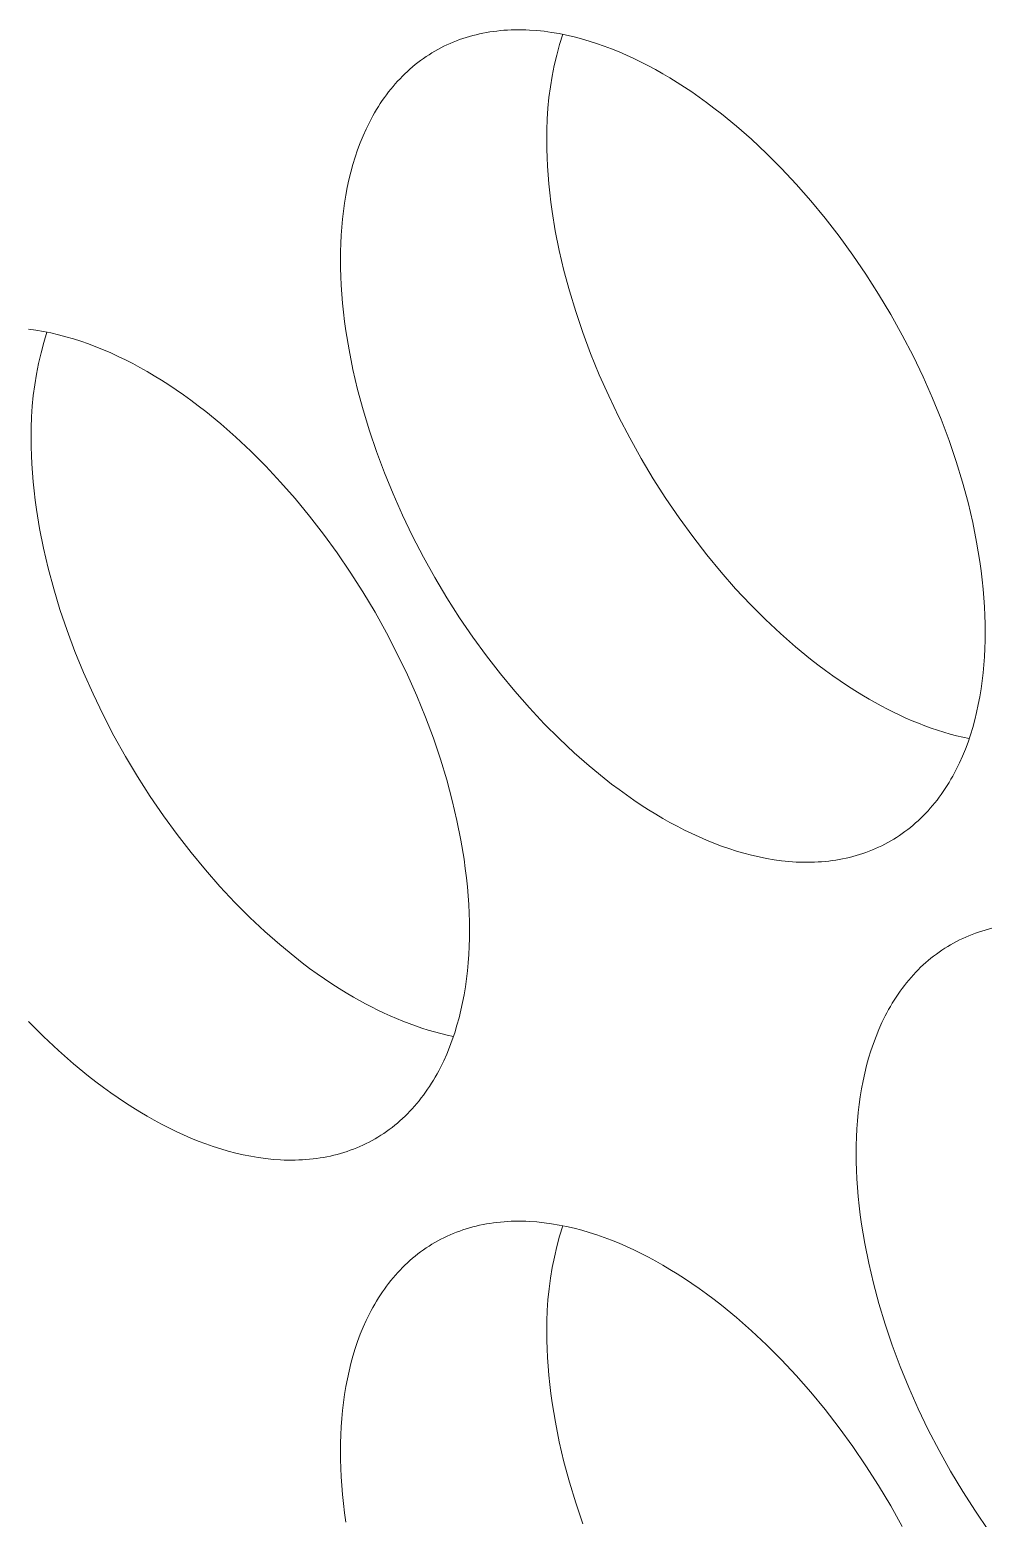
# Model space of a CAD drawing. Header units: inches. Extents: x -6.5 to 91.7, y -2.1 to 67.1.
# Drawn here: x 82.719 to 83.159, y 66.017 to 66.699 of the extents above; entities that cross this region are included whole.
import ezdxf

# ---------------------------------------------------------------- set-up
doc = ezdxf.new("R2010")
doc.units = ezdxf.units.IN
doc.layers.add('ZANO_R', color=7, linetype='Continuous', lineweight=0)

msp = doc.modelspace()

# ---------------------------------------------------------------- linework, layer by layer
at = {"layer": 'ZANO_R'}
for p, q in [((82.91128, 66.69288), (82.91272, 66.69349)), ((82.91272, 66.69349), (82.91418, 66.69407)), ((82.91418, 66.69407), (82.91566, 66.69462)), ((82.91566, 66.69462), (82.91715, 66.69514)), ((82.91715, 66.69514), (82.91865, 66.69562)), ((82.91865, 66.69562), (82.92016, 66.69608)), ((82.92016, 66.69608), (82.92169, 66.6965)), ((82.92169, 66.6965), (82.92324, 66.69689)), ((82.92324, 66.69689), (82.92479, 66.69725)), ((82.92479, 66.69725), (82.92636, 66.69758)), ((82.92636, 66.69758), (82.92794, 66.69788)), ((82.92794, 66.69788), (82.92953, 66.69814)), ((82.92953, 66.69814), (82.93113, 66.69838)), ((82.93113, 66.69838), (82.93274, 66.69858)), ((82.93274, 66.69858), (82.93436, 66.69875)), ((82.93436, 66.69875), (82.93599, 66.69889)), ((82.93599, 66.69889), (82.93763, 66.699)), ((82.93763, 66.699), (82.93927, 66.69908)), ((82.93927, 66.69908), (82.94093, 66.69913)), ((82.94093, 66.69913), (82.94259, 66.69915)), ((82.94259, 66.69915), (82.94426, 66.69913)), ((82.94426, 66.69913), (82.94594, 66.69909)), ((82.94594, 66.69909), (82.94762, 66.69902)), ((82.94762, 66.69902), (82.951, 66.69878)), ((82.951, 66.69878), (82.95441, 66.69843)), ((82.95441, 66.69843), (82.95782, 66.69796)), ((82.95782, 66.69796), (82.96126, 66.69738)), ((82.96126, 66.69738), (82.9647, 66.69669)), ((82.96291, 66.69706), (82.96147, 66.69232)), ((82.9647, 66.69669), (82.96814, 66.69589)), ((82.96814, 66.69589), (82.97159, 66.69499)), ((82.97159, 66.69499), (82.97504, 66.69399)), ((82.97504, 66.69399), (82.97848, 66.69288)), ((82.89904, 66.68599), (82.90033, 66.68688)), ((82.90033, 66.68688), (82.90164, 66.68773)), ((82.90164, 66.68773), (82.90296, 66.68856)), ((82.90296, 66.68856), (82.90431, 66.68936)), ((82.90431, 66.68936), (82.90567, 66.69012)), ((82.90567, 66.69012), (82.90705, 66.69086)), ((82.90705, 66.69086), (82.90844, 66.69156)), ((82.90844, 66.69156), (82.90985, 66.69224)), ((82.90985, 66.69224), (82.91128, 66.69288)), ((82.96019, 66.68754), (82.95907, 66.68272)), ((82.96147, 66.69232), (82.96019, 66.68754)), ((82.97848, 66.69288), (82.98191, 66.69168)), ((82.98191, 66.69168), (82.98534, 66.69039)), ((82.98534, 66.69039), (82.98875, 66.689)), ((82.98875, 66.689), (82.99215, 66.68753)), ((82.99215, 66.68753), (82.99553, 66.68598)), ((82.89056, 66.67898), (82.89171, 66.68007)), ((82.89171, 66.68007), (82.89288, 66.68113)), ((82.89288, 66.68113), (82.89407, 66.68216)), ((82.89407, 66.68216), (82.89529, 66.68316)), ((82.89529, 66.68316), (82.89652, 66.68413)), ((82.89652, 66.68413), (82.89777, 66.68508)), ((82.89777, 66.68508), (82.89904, 66.68599)), ((82.95907, 66.68272), (82.9581, 66.67786)), ((82.99553, 66.68598), (82.99888, 66.68435)), ((82.99888, 66.68435), (83.00222, 66.68264)), ((83.00222, 66.68264), (83.00552, 66.68086)), ((83.00552, 66.68086), (83.0088, 66.679)), ((82.88409, 66.67191), (82.88511, 66.67315)), ((82.88511, 66.67315), (82.88616, 66.67437)), ((82.88616, 66.67437), (82.88723, 66.67556)), ((82.88723, 66.67556), (82.88832, 66.67673)), ((82.88832, 66.67673), (82.88943, 66.67787)), ((82.88943, 66.67787), (82.89056, 66.67898)), ((82.95728, 66.67298), (82.95663, 66.66807)), ((82.9581, 66.67786), (82.95728, 66.67298)), ((83.0088, 66.679), (83.01209, 66.67707)), ((83.01209, 66.67707), (83.01539, 66.67503)), ((83.01539, 66.67503), (83.01873, 66.67289)), ((83.01873, 66.67289), (83.02208, 66.67065)), ((82.87929, 66.66532), (82.88021, 66.66669)), ((82.88021, 66.66669), (82.88114, 66.66803)), ((82.88114, 66.66803), (82.8821, 66.66935)), ((82.8821, 66.66935), (82.88308, 66.67064)), ((82.88308, 66.67064), (82.88409, 66.67191)), ((82.95663, 66.66807), (82.95613, 66.66314)), ((83.02208, 66.67065), (83.02546, 66.6683)), ((83.02546, 66.6683), (83.02886, 66.66585)), ((83.02886, 66.66585), (83.03227, 66.66329)), ((82.87506, 66.65817), (82.87586, 66.65964)), ((82.87586, 66.65964), (82.87669, 66.6611)), ((82.87669, 66.6611), (82.87753, 66.66253)), ((82.87753, 66.66253), (82.8784, 66.66394)), ((82.8784, 66.66394), (82.87929, 66.66532)), ((82.95613, 66.66314), (82.9558, 66.6582)), ((83.03227, 66.66329), (83.0357, 66.66063)), ((83.0357, 66.66063), (83.04257, 66.65499)), ((82.8714, 66.65051), (82.8728, 66.65363)), ((82.8728, 66.65363), (82.87428, 66.65668)), ((82.87428, 66.65668), (82.87506, 66.65817)), ((82.95562, 66.65325), (82.95561, 66.64829)), ((82.9558, 66.6582), (82.95562, 66.65325)), ((83.04257, 66.65499), (83.04947, 66.64894)), ((82.86888, 66.64405), (82.8701, 66.64731)), ((82.8701, 66.64731), (82.8714, 66.65051)), ((82.95561, 66.64829), (82.95564, 66.64449)), ((83.04947, 66.64894), (83.05635, 66.64248)), ((82.86673, 66.63734), (82.86776, 66.64073)), ((82.86776, 66.64073), (82.86888, 66.64405)), ((82.95564, 66.64449), (82.95576, 66.6406)), ((82.95576, 66.6406), (82.95594, 66.63665)), ((83.05635, 66.64248), (83.0632, 66.63562)), ((82.86493, 66.63042), (82.86579, 66.63391)), ((82.86579, 66.63391), (82.86673, 66.63734)), ((82.95594, 66.63665), (82.95621, 66.63262)), ((82.95621, 66.63262), (82.95655, 66.62852)), ((83.0632, 66.63562), (83.06999, 66.62837)), ((82.86349, 66.62331), (82.86417, 66.62689)), ((82.86417, 66.62689), (82.86493, 66.63042)), ((82.95655, 66.62852), (82.95698, 66.62435)), ((83.06999, 66.62837), (83.07668, 66.62075)), ((82.86239, 66.61605), (82.8629, 66.6197)), ((82.8629, 66.6197), (82.86349, 66.62331)), ((82.95698, 66.62435), (82.95748, 66.62012)), ((82.95748, 66.62012), (82.95808, 66.61582)), ((83.07668, 66.62075), (83.08325, 66.61279)), ((82.86162, 66.60867), (82.86197, 66.61237)), ((82.86197, 66.61237), (82.86239, 66.61605)), ((82.95808, 66.61582), (82.95952, 66.60704)), ((83.08325, 66.61279), (83.08968, 66.6045)), ((82.86117, 66.60121), (82.86136, 66.60495)), ((82.86136, 66.60495), (82.86162, 66.60867)), ((82.95952, 66.60704), (82.96131, 66.59805)), ((83.08968, 66.6045), (83.09592, 66.59591)), ((82.86106, 66.59745), (82.86117, 66.60121)), ((82.96131, 66.59805), (82.96347, 66.58885)), ((82.86103, 66.59368), (82.86106, 66.59745)), ((82.86106, 66.58987), (82.86103, 66.59368)), ((83.09592, 66.59591), (83.10195, 66.58706)), ((82.86117, 66.58599), (82.86106, 66.58987)), ((82.86136, 66.58203), (82.86117, 66.58599)), ((82.96347, 66.58885), (82.96599, 66.57949)), ((83.10195, 66.58706), (83.10776, 66.57797)), ((82.86162, 66.57801), (82.86136, 66.58203)), ((82.86197, 66.57391), (82.86162, 66.57801)), ((82.96599, 66.57949), (82.96887, 66.56999)), ((83.10776, 66.57797), (83.11331, 66.56869)), ((82.86239, 66.56974), (82.86197, 66.57391)), ((82.8629, 66.56551), (82.86239, 66.56974)), ((82.86349, 66.56121), (82.8629, 66.56551)), ((82.96887, 66.56999), (82.97212, 66.56039)), ((83.11331, 66.56869), (83.11857, 66.55924)), ((82.71796, 66.56192), (82.72138, 66.56145)), ((82.72138, 66.56145), (82.72481, 66.56087)), ((82.72481, 66.56087), (82.72825, 66.56018)), ((82.72646, 66.56055), (82.72503, 66.55581)), ((82.72825, 66.56018), (82.73169, 66.55938)), ((82.73169, 66.55938), (82.73514, 66.55848)), ((82.73514, 66.55848), (82.73859, 66.55747)), ((82.73859, 66.55747), (82.74203, 66.55637)), ((82.86494, 66.55243), (82.86349, 66.56121)), ((82.97212, 66.56039), (82.97573, 66.55071)), ((83.11857, 66.55924), (83.12354, 66.54967)), ((82.72375, 66.55103), (82.72262, 66.5462)), ((82.72503, 66.55581), (82.72375, 66.55103)), ((82.74203, 66.55637), (82.74547, 66.55517)), ((82.74547, 66.55517), (82.74889, 66.55387)), ((82.74889, 66.55387), (82.7523, 66.55249)), ((82.7523, 66.55249), (82.7557, 66.55102)), ((82.7557, 66.55102), (82.75908, 66.54947)), ((82.86673, 66.54344), (82.86494, 66.55243)), ((82.97573, 66.55071), (82.9797, 66.54101)), ((82.72262, 66.5462), (82.72165, 66.54135)), ((82.75908, 66.54947), (82.76244, 66.54783)), ((82.76244, 66.54783), (82.76577, 66.54613)), ((82.76577, 66.54613), (82.76908, 66.54434)), ((82.76908, 66.54434), (82.77236, 66.54249)), ((82.86889, 66.53424), (82.86673, 66.54344)), ((83.12354, 66.54967), (83.12819, 66.54002)), ((82.72084, 66.53646), (82.72018, 66.53155)), ((82.72165, 66.54135), (82.72084, 66.53646)), ((82.77236, 66.54249), (82.77564, 66.54056)), ((82.77564, 66.54056), (82.77895, 66.53852)), ((82.77895, 66.53852), (82.78228, 66.53638)), ((82.78228, 66.53638), (82.78564, 66.53413)), ((82.9797, 66.54101), (82.98402, 66.53131)), ((83.12819, 66.54002), (83.1325, 66.53032)), ((82.72018, 66.53155), (82.71969, 66.52663)), ((82.78564, 66.53413), (82.78902, 66.53179)), ((82.78902, 66.53179), (82.79241, 66.52933)), ((82.79241, 66.52933), (82.79582, 66.52678)), ((82.8714, 66.52488), (82.86889, 66.53424)), ((82.98402, 66.53131), (82.98866, 66.52166)), ((83.1325, 66.53032), (83.13647, 66.52062)), ((82.71969, 66.52663), (82.71935, 66.52168)), ((82.79582, 66.52678), (82.79925, 66.52412)), ((82.79925, 66.52412), (82.80613, 66.51848)), ((82.87429, 66.51538), (82.8714, 66.52488)), ((82.71918, 66.51674), (82.71916, 66.51178)), ((82.71935, 66.52168), (82.71918, 66.51674)), ((82.80613, 66.51848), (82.81302, 66.51243)), ((82.98866, 66.52166), (82.99363, 66.51209)), ((83.13647, 66.52062), (83.14008, 66.51094)), ((82.71916, 66.51178), (82.7192, 66.50797)), ((82.81302, 66.51243), (82.81991, 66.50596)), ((82.87754, 66.50578), (82.87429, 66.51538)), ((82.99363, 66.51209), (82.9989, 66.50264)), ((83.14008, 66.51094), (83.14333, 66.50134)), ((82.7192, 66.50797), (82.71931, 66.50409)), ((82.71931, 66.50409), (82.7195, 66.50013)), ((82.81991, 66.50596), (82.82676, 66.4991)), ((82.88115, 66.4961), (82.87754, 66.50578)), ((82.9989, 66.50264), (83.00444, 66.49336)), ((82.7195, 66.50013), (82.71976, 66.4961)), ((82.71976, 66.4961), (82.7201, 66.49201)), ((82.82676, 66.4991), (82.83354, 66.49186)), ((82.88512, 66.4864), (82.88115, 66.4961)), ((83.14333, 66.50134), (83.14622, 66.49184)), ((82.7201, 66.49201), (82.72053, 66.48784)), ((82.83354, 66.49186), (82.84024, 66.48424)), ((83.00444, 66.49336), (83.01025, 66.48427)), ((83.14622, 66.49184), (83.14874, 66.48248)), ((82.72053, 66.48784), (82.72104, 66.4836)), ((82.72104, 66.4836), (82.72163, 66.47931)), ((82.84024, 66.48424), (82.84681, 66.47627)), ((82.88943, 66.4767), (82.88512, 66.4864)), ((83.01025, 66.48427), (83.01629, 66.47542)), ((83.14874, 66.48248), (83.15089, 66.47328)), ((82.72163, 66.47931), (82.72307, 66.47053)), ((82.84681, 66.47627), (82.85323, 66.46799)), ((82.89408, 66.46704), (82.88943, 66.4767)), ((83.01629, 66.47542), (83.02253, 66.46683)), ((82.72307, 66.47053), (82.72487, 66.46153)), ((82.85323, 66.46799), (82.85947, 66.4594)), ((83.15089, 66.47328), (83.15268, 66.46429)), ((82.72487, 66.46153), (82.72702, 66.45234)), ((82.89905, 66.45748), (82.89408, 66.46704)), ((83.02253, 66.46683), (83.02895, 66.45854)), ((83.15268, 66.46429), (83.15413, 66.45551)), ((82.85947, 66.4594), (82.86551, 66.45055)), ((82.90432, 66.44803), (82.89905, 66.45748)), ((83.02895, 66.45854), (83.03552, 66.45058)), ((83.15413, 66.45551), (83.15472, 66.45121)), ((82.72702, 66.45234), (82.72954, 66.44298)), ((82.86551, 66.45055), (82.87131, 66.44146)), ((82.90986, 66.43874), (82.90432, 66.44803)), ((83.03552, 66.45058), (83.04221, 66.44296)), ((83.15472, 66.45121), (83.15523, 66.44698)), ((82.72954, 66.44298), (82.73242, 66.43348)), ((82.87131, 66.44146), (82.87686, 66.43218)), ((83.04221, 66.44296), (83.049, 66.43572)), ((83.15523, 66.44698), (83.15565, 66.44281)), ((83.15565, 66.44281), (83.156, 66.43871)), ((82.91567, 66.42966), (82.90986, 66.43874)), ((83.049, 66.43572), (83.05585, 66.42885)), ((83.156, 66.43871), (83.15626, 66.43469)), ((83.15626, 66.43469), (83.15645, 66.43073)), ((82.73242, 66.43348), (82.73567, 66.42387)), ((82.87686, 66.43218), (82.88213, 66.42273)), ((82.9217, 66.42081), (82.91567, 66.42966)), ((83.05585, 66.42885), (83.06273, 66.42239)), ((83.15645, 66.43073), (83.15656, 66.42684)), ((82.73567, 66.42387), (82.73929, 66.4142)), ((82.88213, 66.42273), (82.88709, 66.41316)), ((82.92795, 66.41222), (82.9217, 66.42081)), ((83.06273, 66.42239), (83.06963, 66.41634)), ((83.15656, 66.42684), (83.1566, 66.42304)), ((83.1566, 66.42304), (83.15656, 66.41927)), ((82.73929, 66.4142), (82.74325, 66.4045)), ((83.06963, 66.41634), (83.07651, 66.4107)), ((83.15645, 66.41551), (83.15626, 66.41177)), ((83.15656, 66.41927), (83.15645, 66.41551)), ((82.88709, 66.41316), (82.89174, 66.40351)), ((82.93437, 66.40393), (82.92795, 66.41222)), ((83.07651, 66.4107), (83.07993, 66.40804)), ((83.07993, 66.40804), (83.08335, 66.40548)), ((83.156, 66.40805), (83.15565, 66.40435)), ((83.15626, 66.41177), (83.156, 66.40805)), ((82.74325, 66.4045), (82.74757, 66.3948)), ((82.89174, 66.40351), (82.89606, 66.39381)), ((82.94094, 66.39597), (82.93437, 66.40393)), ((83.08335, 66.40548), (83.08674, 66.40303)), ((83.08674, 66.40303), (83.09012, 66.40068)), ((83.09012, 66.40068), (83.09348, 66.39844)), ((83.15523, 66.40067), (83.15472, 66.39702)), ((83.15565, 66.40435), (83.15523, 66.40067)), ((82.74757, 66.3948), (82.75222, 66.38514)), ((82.89606, 66.39381), (82.90002, 66.3841)), ((82.94763, 66.38835), (82.94094, 66.39597)), ((83.09348, 66.39844), (83.09681, 66.3963)), ((83.09681, 66.3963), (83.10012, 66.39426)), ((83.10012, 66.39426), (83.1034, 66.39233)), ((83.15413, 66.39341), (83.15345, 66.38983)), ((83.15472, 66.39702), (83.15413, 66.39341)), ((82.95442, 66.3811), (82.94763, 66.38835)), ((83.1034, 66.39233), (83.10896, 66.38924)), ((83.10896, 66.38924), (83.11177, 66.38777)), ((83.11177, 66.38777), (83.11459, 66.38635)), ((83.11459, 66.38635), (83.11743, 66.385)), ((83.15269, 66.3863), (83.15183, 66.38281)), ((83.15345, 66.38983), (83.15269, 66.3863)), ((82.75222, 66.38514), (82.75718, 66.37557)), ((82.90002, 66.3841), (82.90364, 66.37443)), ((82.96127, 66.37424), (82.95442, 66.3811)), ((83.11743, 66.385), (83.12029, 66.38369)), ((83.12029, 66.38369), (83.12316, 66.38245)), ((83.12316, 66.38245), (83.12604, 66.38127)), ((83.12604, 66.38127), (83.12893, 66.38015)), ((83.12893, 66.38015), (83.13183, 66.3791)), ((83.15089, 66.37938), (83.14986, 66.37599)), ((83.15183, 66.38281), (83.15089, 66.37938)), ((82.75718, 66.37557), (82.76245, 66.36613)), ((82.90364, 66.37443), (82.90689, 66.36483)), ((82.96815, 66.36778), (82.96127, 66.37424)), ((83.13183, 66.3791), (83.13474, 66.37811)), ((83.13474, 66.37811), (83.13765, 66.3772)), ((83.13765, 66.3772), (83.14056, 66.37636)), ((83.14056, 66.37636), (83.14347, 66.37558)), ((83.14347, 66.37558), (83.14638, 66.37489)), ((83.14638, 66.37489), (83.14929, 66.37427)), ((83.14874, 66.37267), (83.14753, 66.36941)), ((83.14986, 66.37599), (83.14874, 66.37267)), ((82.76245, 66.36613), (82.768, 66.35684)), ((82.97505, 66.36173), (82.96815, 66.36778)), ((83.14622, 66.36621), (83.14483, 66.36309)), ((83.14753, 66.36941), (83.14622, 66.36621)), ((82.90689, 66.36483), (82.90977, 66.35533)), ((82.98193, 66.35609), (82.97505, 66.36173)), ((83.14334, 66.36004), (83.14256, 66.35855)), ((83.14483, 66.36309), (83.14334, 66.36004)), ((82.768, 66.35684), (82.7738, 66.34776)), ((82.90977, 66.35533), (82.91229, 66.34597)), ((82.98535, 66.35343), (82.98193, 66.35609)), ((82.98876, 66.35087), (82.98535, 66.35343)), ((83.13922, 66.35278), (83.13833, 66.3514)), ((83.14009, 66.35419), (83.13922, 66.35278)), ((83.14094, 66.35562), (83.14009, 66.35419)), ((83.14176, 66.35708), (83.14094, 66.35562)), ((83.14256, 66.35855), (83.14176, 66.35708)), ((82.7738, 66.34776), (82.77984, 66.33891)), ((82.91229, 66.34597), (82.91444, 66.33677)), ((82.99216, 66.34842), (82.98876, 66.35087)), ((82.99554, 66.34607), (82.99216, 66.34842)), ((82.99889, 66.34383), (82.99554, 66.34607)), ((83.13454, 66.34608), (83.13353, 66.34481)), ((83.13552, 66.34737), (83.13454, 66.34608)), ((83.13648, 66.34869), (83.13552, 66.34737)), ((83.13741, 66.35003), (83.13648, 66.34869)), ((83.13833, 66.3514), (83.13741, 66.35003)), ((82.77984, 66.33891), (82.78608, 66.33032)), ((83.00223, 66.34169), (82.99889, 66.34383)), ((83.00554, 66.33965), (83.00223, 66.34169)), ((83.00882, 66.33772), (83.00554, 66.33965)), ((83.1282, 66.33885), (83.12706, 66.33774)), ((83.12931, 66.33999), (83.1282, 66.33885)), ((83.1304, 66.34115), (83.12931, 66.33999)), ((83.13146, 66.34235), (83.1304, 66.34115)), ((83.13251, 66.34357), (83.13146, 66.34235)), ((83.13353, 66.34481), (83.13251, 66.34357)), ((82.91444, 66.33677), (82.91624, 66.32777)), ((83.0121, 66.33586), (83.00882, 66.33772)), ((83.01541, 66.33408), (83.0121, 66.33586)), ((83.01874, 66.33237), (83.01541, 66.33408)), ((83.0221, 66.33074), (83.01874, 66.33237)), ((83.11985, 66.33164), (83.11858, 66.33073)), ((83.1211, 66.33259), (83.11985, 66.33164)), ((83.12234, 66.33356), (83.1211, 66.33259)), ((83.12355, 66.33456), (83.12234, 66.33356)), ((83.12474, 66.33559), (83.12355, 66.33456)), ((83.12591, 66.33665), (83.12474, 66.33559)), ((83.12706, 66.33774), (83.12591, 66.33665)), ((82.78608, 66.33032), (82.7925, 66.32203)), ((82.91624, 66.32777), (82.91768, 66.319)), ((83.02547, 66.32919), (83.0221, 66.33074)), ((83.02887, 66.32772), (83.02547, 66.32919)), ((83.03228, 66.32633), (83.02887, 66.32772)), ((83.03571, 66.32504), (83.03228, 66.32633)), ((83.03914, 66.32384), (83.03571, 66.32504)), ((83.10918, 66.32516), (83.10777, 66.32448)), ((83.11058, 66.32586), (83.10918, 66.32516)), ((83.11195, 66.3266), (83.11058, 66.32586)), ((83.11331, 66.32736), (83.11195, 66.3266)), ((83.11466, 66.32816), (83.11331, 66.32736)), ((83.11598, 66.32899), (83.11466, 66.32816)), ((83.11729, 66.32984), (83.11598, 66.32899)), ((83.11858, 66.33073), (83.11729, 66.32984)), ((82.7925, 66.32203), (82.79908, 66.31407)), ((82.91768, 66.319), (82.91827, 66.3147)), ((83.04259, 66.32273), (83.03914, 66.32384)), ((83.04603, 66.32173), (83.04259, 66.32273)), ((83.04948, 66.32083), (83.04603, 66.32173)), ((83.05293, 66.32003), (83.04948, 66.32083)), ((83.05637, 66.31934), (83.05293, 66.32003)), ((83.0598, 66.31876), (83.05637, 66.31934)), ((83.06322, 66.31829), (83.0598, 66.31876)), ((83.06662, 66.31794), (83.06322, 66.31829)), ((83.07, 66.3177), (83.06662, 66.31794)), ((83.08163, 66.31783), (83.08, 66.31772)), ((83.08326, 66.31797), (83.08163, 66.31783)), ((83.08488, 66.31814), (83.08326, 66.31797)), ((83.0865, 66.31834), (83.08488, 66.31814)), ((83.0881, 66.31858), (83.0865, 66.31834)), ((83.08969, 66.31884), (83.0881, 66.31858)), ((83.09126, 66.31914), (83.08969, 66.31884)), ((83.09283, 66.31947), (83.09126, 66.31914)), ((83.09439, 66.31983), (83.09283, 66.31947)), ((83.09593, 66.32022), (83.09439, 66.31983)), ((83.09746, 66.32064), (83.09593, 66.32022)), ((83.09897, 66.3211), (83.09746, 66.32064)), ((83.10048, 66.32158), (83.09897, 66.3211)), ((83.10196, 66.3221), (83.10048, 66.32158)), ((83.10344, 66.32265), (83.10196, 66.3221)), ((83.1049, 66.32323), (83.10344, 66.32265)), ((83.10634, 66.32384), (83.1049, 66.32323)), ((83.10777, 66.32448), (83.10634, 66.32384)), ((82.79908, 66.31407), (82.80577, 66.30645)), ((82.91827, 66.3147), (82.91878, 66.31047)), ((83.07168, 66.31763), (83.07, 66.3177)), ((83.07336, 66.31759), (83.07168, 66.31763)), ((83.07503, 66.31757), (83.07336, 66.31759)), ((83.07669, 66.31759), (83.07503, 66.31757)), ((83.07835, 66.31764), (83.07669, 66.31759)), ((83.08, 66.31772), (83.07835, 66.31764)), ((82.80577, 66.30645), (82.81255, 66.2992)), ((82.91878, 66.31047), (82.91921, 66.3063)), ((82.91921, 66.3063), (82.91955, 66.3022)), ((82.81255, 66.2992), (82.8194, 66.29234)), ((82.91955, 66.3022), (82.91982, 66.29817)), ((82.91982, 66.29817), (82.92, 66.29422)), ((82.8194, 66.29234), (82.82629, 66.28588)), ((82.92, 66.29422), (82.92011, 66.29033)), ((82.82629, 66.28588), (82.83318, 66.27983)), ((82.92011, 66.29033), (82.92015, 66.28652)), ((82.92015, 66.28652), (82.92011, 66.28276)), ((83.14775, 66.28333), (83.14919, 66.28394)), ((83.14919, 66.28394), (83.15065, 66.28452)), ((83.15065, 66.28452), (83.15212, 66.28507)), ((83.15212, 66.28507), (83.15361, 66.28559)), ((83.15361, 66.28559), (83.15511, 66.28607)), ((83.15511, 66.28607), (83.15663, 66.28653)), ((83.15663, 66.28653), (83.15816, 66.28695)), ((83.15816, 66.28695), (83.1597, 66.28734)), ((82.83318, 66.27983), (82.84006, 66.27419)), ((82.92, 66.279), (82.91982, 66.27526)), ((82.92011, 66.28276), (82.92, 66.279)), ((83.13551, 66.27644), (83.13679, 66.27733)), ((83.13679, 66.27733), (83.1381, 66.27819)), ((83.1381, 66.27819), (83.13943, 66.27901)), ((83.13943, 66.27901), (83.14077, 66.27981)), ((83.14077, 66.27981), (83.14213, 66.28057)), ((83.14213, 66.28057), (83.14351, 66.28131)), ((83.14351, 66.28131), (83.14491, 66.28201)), ((83.14491, 66.28201), (83.14632, 66.28269)), ((83.14632, 66.28269), (83.14775, 66.28333)), ((82.84006, 66.27419), (82.84349, 66.27153)), ((82.84349, 66.27153), (82.8469, 66.26897)), ((82.91955, 66.27154), (82.91921, 66.26783)), ((82.91982, 66.27526), (82.91955, 66.27154)), ((83.12702, 66.26944), (83.12817, 66.27052)), ((83.12817, 66.27052), (83.12935, 66.27158)), ((83.12935, 66.27158), (83.13054, 66.27261)), ((83.13054, 66.27261), (83.13175, 66.27361)), ((83.13175, 66.27361), (83.13298, 66.27458)), ((83.13298, 66.27458), (83.13424, 66.27553)), ((83.13424, 66.27553), (83.13551, 66.27644)), ((82.8469, 66.26897), (82.8503, 66.26652)), ((82.8503, 66.26652), (82.85367, 66.26417)), ((82.85367, 66.26417), (82.85703, 66.26193)), ((82.91878, 66.26416), (82.91828, 66.26051)), ((82.91921, 66.26783), (82.91878, 66.26416)), ((83.12055, 66.26236), (83.12158, 66.2636)), ((83.12158, 66.2636), (83.12262, 66.26482)), ((83.12262, 66.26482), (83.12369, 66.26602)), ((83.12369, 66.26602), (83.12478, 66.26718)), ((83.12478, 66.26718), (83.12589, 66.26832)), ((83.12589, 66.26832), (83.12702, 66.26944)), ((82.85703, 66.26193), (82.86036, 66.25979)), ((82.86036, 66.25979), (82.86367, 66.25775)), ((82.86367, 66.25775), (82.86695, 66.25581)), ((82.91768, 66.2569), (82.91701, 66.25332)), ((82.91828, 66.26051), (82.91768, 66.2569)), ((83.11576, 66.25578), (83.11667, 66.25714)), ((83.11667, 66.25714), (83.11761, 66.25848)), ((83.11761, 66.25848), (83.11857, 66.2598)), ((83.11857, 66.2598), (83.11955, 66.26109)), ((83.11955, 66.26109), (83.12055, 66.26236)), ((82.86695, 66.25581), (82.87251, 66.25273)), ((82.87251, 66.25273), (82.87532, 66.25126)), ((82.87532, 66.25126), (82.87815, 66.24984)), ((82.87815, 66.24984), (82.88099, 66.24848)), ((82.91624, 66.24979), (82.91539, 66.2463)), ((82.91701, 66.25332), (82.91624, 66.24979)), ((83.11153, 66.24862), (83.11233, 66.25009)), ((83.11233, 66.25009), (83.11315, 66.25155)), ((83.11315, 66.25155), (83.114, 66.25298)), ((83.114, 66.25298), (83.11487, 66.25439)), ((83.11487, 66.25439), (83.11576, 66.25578)), ((82.72482, 66.23773), (82.71797, 66.24459)), ((82.88099, 66.24848), (82.88385, 66.24718)), ((82.88385, 66.24718), (82.88671, 66.24594)), ((82.88671, 66.24594), (82.8896, 66.24476)), ((82.8896, 66.24476), (82.89249, 66.24364)), ((82.89249, 66.24364), (82.89539, 66.24259)), ((82.91445, 66.24286), (82.91341, 66.23948)), ((82.91539, 66.2463), (82.91445, 66.24286)), ((83.10787, 66.24096), (83.10926, 66.24408)), ((83.10926, 66.24408), (83.11075, 66.24713)), ((83.11075, 66.24713), (83.11153, 66.24862)), ((82.73171, 66.23127), (82.72482, 66.23773)), ((82.89539, 66.24259), (82.89829, 66.2416)), ((82.89829, 66.2416), (82.9012, 66.24069)), ((82.9012, 66.24069), (82.90411, 66.23984)), ((82.90411, 66.23984), (82.90703, 66.23907)), ((82.90703, 66.23907), (82.90994, 66.23838)), ((82.90994, 66.23838), (82.91285, 66.23775)), ((82.91229, 66.23616), (82.91108, 66.23289)), ((82.91341, 66.23948), (82.91229, 66.23616)), ((83.10535, 66.2345), (83.10656, 66.23776)), ((83.10656, 66.23776), (83.10787, 66.24096)), ((82.7386, 66.22521), (82.73171, 66.23127)), ((82.90978, 66.2297), (82.90838, 66.22658)), ((82.91108, 66.23289), (82.90978, 66.2297)), ((83.10319, 66.2278), (83.10423, 66.23118)), ((83.10423, 66.23118), (83.10535, 66.2345)), ((82.74548, 66.21958), (82.7386, 66.22521)), ((82.90689, 66.22353), (82.90611, 66.22204)), ((82.90838, 66.22658), (82.90689, 66.22353)), ((83.1014, 66.22087), (83.10225, 66.22436)), ((83.10225, 66.22436), (83.10319, 66.2278)), ((82.7489, 66.21692), (82.74548, 66.21958)), ((82.75232, 66.21436), (82.7489, 66.21692)), ((82.90277, 66.21627), (82.90188, 66.21488)), ((82.90364, 66.21768), (82.90277, 66.21627)), ((82.90449, 66.21911), (82.90364, 66.21768)), ((82.90531, 66.22056), (82.90449, 66.21911)), ((82.90611, 66.22204), (82.90531, 66.22056)), ((83.09996, 66.21376), (83.10064, 66.21734)), ((83.10064, 66.21734), (83.1014, 66.22087)), ((82.75571, 66.21191), (82.75232, 66.21436)), ((82.75909, 66.20956), (82.75571, 66.21191)), ((82.76245, 66.20732), (82.75909, 66.20956)), ((82.89809, 66.20957), (82.89709, 66.2083)), ((82.89907, 66.21086), (82.89809, 66.20957)), ((82.90003, 66.21218), (82.89907, 66.21086)), ((82.90097, 66.21352), (82.90003, 66.21218)), ((82.90188, 66.21488), (82.90097, 66.21352)), ((83.09886, 66.2065), (83.09937, 66.21015)), ((83.09937, 66.21015), (83.09996, 66.21376)), ((82.76578, 66.20518), (82.76245, 66.20732)), ((82.76909, 66.20314), (82.76578, 66.20518)), ((82.77237, 66.2012), (82.76909, 66.20314)), ((82.89175, 66.20234), (82.89062, 66.20122)), ((82.89286, 66.20348), (82.89175, 66.20234)), ((82.89395, 66.20464), (82.89286, 66.20348)), ((82.89502, 66.20584), (82.89395, 66.20464)), ((82.89606, 66.20705), (82.89502, 66.20584)), ((82.89709, 66.2083), (82.89606, 66.20705)), ((83.09809, 66.19912), (83.09843, 66.20283)), ((83.09843, 66.20283), (83.09886, 66.2065)), ((82.77565, 66.19935), (82.77237, 66.2012)), ((82.77896, 66.19757), (82.77565, 66.19935)), ((82.78229, 66.19586), (82.77896, 66.19757)), ((82.78565, 66.19423), (82.78229, 66.19586)), ((82.88341, 66.19513), (82.88214, 66.19421)), ((82.88466, 66.19607), (82.88341, 66.19513)), ((82.88589, 66.19705), (82.88466, 66.19607)), ((82.8871, 66.19805), (82.88589, 66.19705)), ((82.88829, 66.19908), (82.8871, 66.19805)), ((82.88947, 66.20014), (82.88829, 66.19908)), ((82.89062, 66.20122), (82.88947, 66.20014)), ((83.09764, 66.19166), (83.09782, 66.1954)), ((83.09782, 66.1954), (83.09809, 66.19912)), ((82.78903, 66.19267), (82.78565, 66.19423)), ((82.79242, 66.1912), (82.78903, 66.19267)), ((82.79584, 66.18982), (82.79242, 66.1912)), ((82.79926, 66.18853), (82.79584, 66.18982)), ((82.8027, 66.18733), (82.79926, 66.18853)), ((82.87273, 66.18865), (82.87132, 66.18797)), ((82.87413, 66.18935), (82.87273, 66.18865)), ((82.87551, 66.19008), (82.87413, 66.18935)), ((82.87687, 66.19085), (82.87551, 66.19008)), ((82.87821, 66.19165), (82.87687, 66.19085)), ((82.87954, 66.19247), (82.87821, 66.19165)), ((82.88085, 66.19333), (82.87954, 66.19247)), ((82.88214, 66.19421), (82.88085, 66.19333)), ((83.09753, 66.1879), (83.09764, 66.19166)), ((82.80614, 66.18622), (82.8027, 66.18733)), ((82.80959, 66.18522), (82.80614, 66.18622)), ((82.81303, 66.18431), (82.80959, 66.18522)), ((82.81648, 66.18351), (82.81303, 66.18431)), ((82.81992, 66.18282), (82.81648, 66.18351)), ((82.82335, 66.18224), (82.81992, 66.18282)), ((82.82677, 66.18178), (82.82335, 66.18224)), ((82.83017, 66.18142), (82.82677, 66.18178)), ((82.83355, 66.18119), (82.83017, 66.18142)), ((82.84682, 66.18145), (82.84519, 66.18131)), ((82.84844, 66.18163), (82.84682, 66.18145)), ((82.85005, 66.18183), (82.84844, 66.18163)), ((82.85165, 66.18206), (82.85005, 66.18183)), ((82.85324, 66.18233), (82.85165, 66.18206)), ((82.85482, 66.18263), (82.85324, 66.18233)), ((82.85638, 66.18295), (82.85482, 66.18263)), ((82.85794, 66.18331), (82.85638, 66.18295)), ((82.85948, 66.18371), (82.85794, 66.18331)), ((82.86101, 66.18413), (82.85948, 66.18371)), ((82.86253, 66.18458), (82.86101, 66.18413)), ((82.86403, 66.18507), (82.86253, 66.18458)), ((82.86552, 66.18559), (82.86403, 66.18507)), ((82.86699, 66.18614), (82.86552, 66.18559)), ((82.86845, 66.18672), (82.86699, 66.18614)), ((82.86989, 66.18733), (82.86845, 66.18672)), ((82.87132, 66.18797), (82.86989, 66.18733)), ((83.09749, 66.18414), (83.09753, 66.1879)), ((83.09753, 66.18033), (83.09749, 66.18414)), ((82.83524, 66.18112), (82.83355, 66.18119)), ((82.83691, 66.18107), (82.83524, 66.18112)), ((82.83858, 66.18106), (82.83691, 66.18107)), ((82.84025, 66.18108), (82.83858, 66.18106)), ((82.8419, 66.18113), (82.84025, 66.18108)), ((82.84355, 66.1812), (82.8419, 66.18113)), ((82.84519, 66.18131), (82.84355, 66.1812)), ((83.09764, 66.17644), (83.09753, 66.18033)), ((83.09783, 66.17249), (83.09764, 66.17644)), ((83.09809, 66.16846), (83.09783, 66.17249)), ((83.09843, 66.16436), (83.09809, 66.16846)), ((83.09886, 66.16019), (83.09843, 66.16436)), ((83.09937, 66.15596), (83.09886, 66.16019)), ((83.09996, 66.15166), (83.09937, 66.15596)), ((82.9113, 66.14682), (82.91274, 66.14743)), ((82.91274, 66.14743), (82.9142, 66.14801)), ((82.9142, 66.14801), (82.91568, 66.14856)), ((82.91568, 66.14856), (82.91717, 66.14908)), ((82.91717, 66.14908), (82.91867, 66.14956)), ((82.91867, 66.14956), (82.92018, 66.15002)), ((82.92018, 66.15002), (82.92171, 66.15044)), ((82.92171, 66.15044), (82.92326, 66.15083)), ((82.92326, 66.15083), (82.92481, 66.15119)), ((82.92481, 66.15119), (82.92638, 66.15152)), ((82.92638, 66.15152), (82.92796, 66.15182)), ((82.92796, 66.15182), (82.92955, 66.15208)), ((82.92955, 66.15208), (82.93115, 66.15232)), ((82.93115, 66.15232), (82.93276, 66.15252)), ((82.93276, 66.15252), (82.93438, 66.15269)), ((82.93438, 66.15269), (82.93601, 66.15283)), ((82.93601, 66.15283), (82.93765, 66.15294)), ((82.93765, 66.15294), (82.93929, 66.15302)), ((82.93929, 66.15302), (82.94095, 66.15307)), ((82.94095, 66.15307), (82.94261, 66.15309)), ((82.94261, 66.15309), (82.94428, 66.15307)), ((82.94428, 66.15307), (82.94596, 66.15303)), ((82.94596, 66.15303), (82.94764, 66.15296)), ((82.94764, 66.15296), (82.95102, 66.15272)), ((82.95102, 66.15272), (82.95443, 66.15237)), ((82.95443, 66.15237), (82.95784, 66.1519)), ((82.95784, 66.1519), (82.96127, 66.15132)), ((82.96127, 66.15132), (82.96471, 66.15063)), ((82.96293, 66.151), (82.96149, 66.14626)), ((82.96471, 66.15063), (82.96816, 66.14983)), ((82.96816, 66.14983), (82.97161, 66.14893)), ((82.97161, 66.14893), (82.97505, 66.14792)), ((82.97505, 66.14792), (82.9785, 66.14682)), ((83.1014, 66.14288), (83.09996, 66.15166)), ((82.89906, 66.13993), (82.90035, 66.14082)), ((82.90035, 66.14082), (82.90166, 66.14167)), ((82.90166, 66.14167), (82.90298, 66.1425)), ((82.90298, 66.1425), (82.90433, 66.1433)), ((82.90433, 66.1433), (82.90569, 66.14406)), ((82.90569, 66.14406), (82.90707, 66.1448)), ((82.90707, 66.1448), (82.90846, 66.1455)), ((82.90846, 66.1455), (82.90987, 66.14617)), ((82.90987, 66.14617), (82.9113, 66.14682)), ((82.96021, 66.14148), (82.95909, 66.13666)), ((82.96149, 66.14626), (82.96021, 66.14148)), ((82.9785, 66.14682), (82.98193, 66.14562)), ((82.98193, 66.14562), (82.98536, 66.14433)), ((82.98536, 66.14433), (82.98877, 66.14294)), ((82.98877, 66.14294), (82.99217, 66.14147)), ((82.99217, 66.14147), (82.99554, 66.13992)), ((83.1032, 66.13389), (83.1014, 66.14288)), ((82.89058, 66.13292), (82.89173, 66.13401)), ((82.89173, 66.13401), (82.8929, 66.13507)), ((82.8929, 66.13507), (82.89409, 66.1361)), ((82.89409, 66.1361), (82.89531, 66.1371)), ((82.89531, 66.1371), (82.89654, 66.13807)), ((82.89654, 66.13807), (82.89779, 66.13902)), ((82.89779, 66.13902), (82.89906, 66.13993)), ((82.95909, 66.13666), (82.95811, 66.1318)), ((82.99554, 66.13992), (82.9989, 66.13829)), ((82.9989, 66.13829), (83.00224, 66.13658)), ((83.00224, 66.13658), (83.00554, 66.13479)), ((83.00554, 66.13479), (83.00882, 66.13294)), ((83.10535, 66.12469), (83.1032, 66.13389)), ((82.88411, 66.12585), (82.88513, 66.12709)), ((82.88513, 66.12709), (82.88618, 66.12831)), ((82.88618, 66.12831), (82.88725, 66.1295)), ((82.88725, 66.1295), (82.88833, 66.13067)), ((82.88833, 66.13067), (82.88945, 66.13181)), ((82.88945, 66.13181), (82.89058, 66.13292)), ((82.9573, 66.12691), (82.95665, 66.12201)), ((82.95811, 66.1318), (82.9573, 66.12691)), ((83.00882, 66.13294), (83.0121, 66.13101)), ((83.0121, 66.13101), (83.01541, 66.12897)), ((83.01541, 66.12897), (83.01875, 66.12683)), ((83.01875, 66.12683), (83.0221, 66.12459)), ((82.87931, 66.11926), (82.88023, 66.12063)), ((82.88023, 66.12063), (82.88116, 66.12197)), ((82.88116, 66.12197), (82.88212, 66.12329)), ((82.88212, 66.12329), (82.8831, 66.12458)), ((82.8831, 66.12458), (82.88411, 66.12585)), ((82.95665, 66.12201), (82.95615, 66.11708)), ((83.0221, 66.12459), (83.02548, 66.12224)), ((83.02548, 66.12224), (83.02888, 66.11979)), ((83.10787, 66.11533), (83.10535, 66.12469)), ((82.87508, 66.11211), (82.87588, 66.11358)), ((82.87588, 66.11358), (82.87671, 66.11504)), ((82.87671, 66.11504), (82.87755, 66.11647)), ((82.87755, 66.11647), (82.87842, 66.11788)), ((82.87842, 66.11788), (82.87931, 66.11926)), ((82.95615, 66.11708), (82.95582, 66.11214)), ((83.02888, 66.11979), (83.03229, 66.11723)), ((83.03229, 66.11723), (83.03572, 66.11457)), ((83.03572, 66.11457), (83.04259, 66.10893)), ((83.11075, 66.10583), (83.10787, 66.11533)), ((82.87142, 66.10445), (82.87282, 66.10757)), ((82.87282, 66.10757), (82.8743, 66.11061)), ((82.8743, 66.11061), (82.87508, 66.11211)), ((82.95564, 66.10719), (82.95563, 66.10223)), ((82.95582, 66.11214), (82.95564, 66.10719)), ((83.04259, 66.10893), (83.04949, 66.10288)), ((82.8689, 66.09799), (82.87011, 66.10125)), ((82.87011, 66.10125), (82.87142, 66.10445)), ((82.95563, 66.10223), (82.95566, 66.09843)), ((83.04949, 66.10288), (83.05637, 66.09642)), ((83.114, 66.09623), (83.11075, 66.10583)), ((82.86675, 66.09128), (82.86778, 66.09467)), ((82.86778, 66.09467), (82.8689, 66.09799)), ((82.95566, 66.09843), (82.95577, 66.09454)), ((82.95577, 66.09454), (82.95596, 66.09058)), ((83.05637, 66.09642), (83.06322, 66.08955)), ((83.11762, 66.08655), (83.114, 66.09623)), ((82.86495, 66.08436), (82.86581, 66.08785)), ((82.86581, 66.08785), (82.86675, 66.09128)), ((82.95596, 66.09058), (82.95623, 66.08656)), ((82.95623, 66.08656), (82.95657, 66.08246)), ((83.06322, 66.08955), (83.07001, 66.08231)), ((83.12158, 66.07685), (83.11762, 66.08655)), ((82.86351, 66.07725), (82.86419, 66.08082)), ((82.86419, 66.08082), (82.86495, 66.08436)), ((82.95657, 66.08246), (82.957, 66.07829)), ((83.07001, 66.08231), (83.0767, 66.07469)), ((82.86241, 66.06999), (82.86292, 66.07364)), ((82.86292, 66.07364), (82.86351, 66.07725)), ((82.957, 66.07829), (82.9575, 66.07406)), ((82.9575, 66.07406), (82.9581, 66.06976)), ((83.0767, 66.07469), (83.08327, 66.06673)), ((83.1259, 66.06715), (83.12158, 66.07685)), ((82.86164, 66.06261), (82.86199, 66.06631)), ((82.86199, 66.06631), (82.86241, 66.06999)), ((82.9581, 66.06976), (82.95954, 66.06098)), ((83.08327, 66.06673), (83.08969, 66.05844)), ((83.13055, 66.0575), (83.1259, 66.06715)), ((82.86119, 66.05515), (82.86138, 66.05889)), ((82.86138, 66.05889), (82.86164, 66.06261)), ((82.95954, 66.06098), (82.96133, 66.05199)), ((82.86108, 66.05139), (82.86119, 66.05515)), ((82.96133, 66.05199), (82.96349, 66.04279)), ((83.08969, 66.05844), (83.09594, 66.04985)), ((83.13551, 66.04793), (83.13055, 66.0575)), ((82.86104, 66.04762), (82.86108, 66.05139)), ((82.86108, 66.04381), (82.86104, 66.04762)), ((83.09594, 66.04985), (83.10197, 66.041)), ((83.14078, 66.03848), (83.13551, 66.04793)), ((82.86119, 66.03993), (82.86108, 66.04381)), ((82.86138, 66.03597), (82.86119, 66.03993)), ((82.96349, 66.04279), (82.96601, 66.03343)), ((83.10197, 66.041), (83.10778, 66.03191)), ((83.14633, 66.0292), (83.14078, 66.03848)), ((82.86164, 66.03194), (82.86138, 66.03597)), ((82.86199, 66.02785), (82.86164, 66.03194)), ((82.96601, 66.03343), (82.96889, 66.02393)), ((83.10778, 66.03191), (83.11333, 66.02263)), ((82.86241, 66.02368), (82.86199, 66.02785)), ((83.15213, 66.02011), (83.14633, 66.0292)), ((82.86292, 66.01944), (82.86241, 66.02368)), ((82.86351, 66.01515), (82.86292, 66.01944)), ((82.96889, 66.02393), (82.97214, 66.01433)), ((83.11333, 66.02263), (83.11859, 66.01318)), ((83.15817, 66.01126), (83.15213, 66.02011))]:
    msp.add_line(p, q, dxfattribs=at)

doc.saveas('drawing.dxf')
